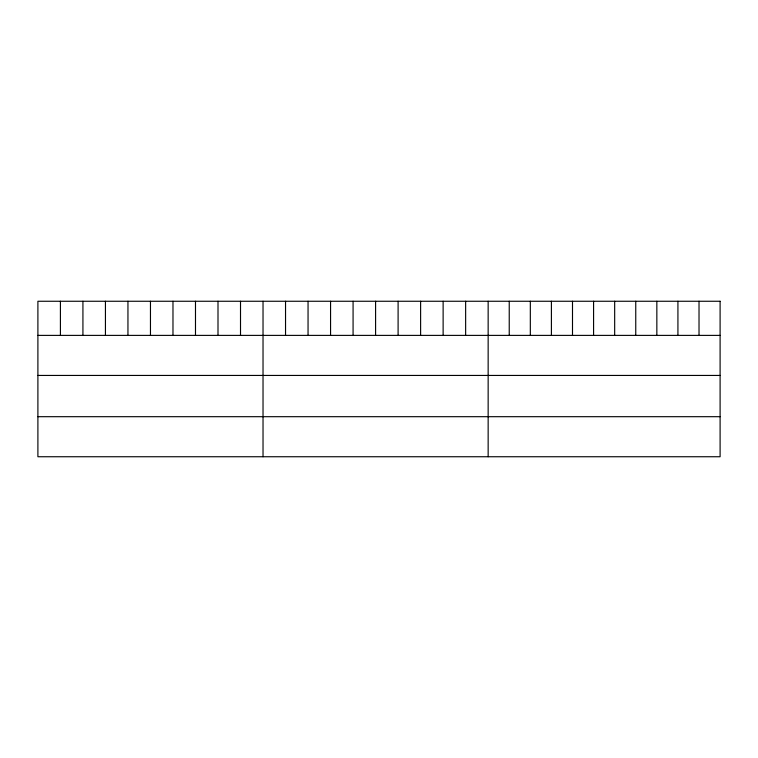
<?xml version="1.0" encoding="UTF-8"?>
<svg xmlns="http://www.w3.org/2000/svg" width="758" height="758" viewBox="0 0 758 758"><rect width="100%" height="100%" fill="white"/><g stroke="black" fill="none" stroke-linecap="round" stroke-linejoin="round"><path stroke-width="1.14" d="M37.9 335.387L720.1 335.387M37.9 375.437L720.1 375.437M37.9 416.692L720.1 416.692M699.018 301.258L699.018 335.387M677.927 301.258L677.927 335.387M656.845 301.258L656.845 335.387M635.754 301.258L635.754 335.387M614.672 301.258L614.672 335.387M593.58 301.258L593.58 335.387M572.498 301.258L572.498 335.387M551.407 301.258L551.407 335.387M530.325 301.258L530.325 335.387M509.234 301.258L509.234 335.387M488.152 301.258L488.152 456.742M465.639 301.258L465.639 335.387M443.127 301.258L443.127 335.387M420.614 301.258L420.614 335.387M398.102 301.258L398.102 335.387M375.589 301.258L375.589 335.387M353.076 301.258L353.076 335.387M330.564 301.258L330.564 335.387M308.051 301.258L308.051 335.387M285.539 301.258L285.539 335.387M263.026 301.258L263.026 456.742M240.513 301.258L240.513 335.387M218.001 301.258L218.001 335.387M195.488 301.258L195.488 335.387M172.976 301.258L172.976 335.387M150.463 301.258L150.463 335.387M127.95 301.258L127.95 335.387M105.438 301.258L105.438 335.387M82.925 301.258L82.925 335.387M60.413 301.258L60.413 335.387M720.1 301.258L37.9 301.258L37.9 456.742L720.1 456.742L720.1 301.258"/></g></svg>
